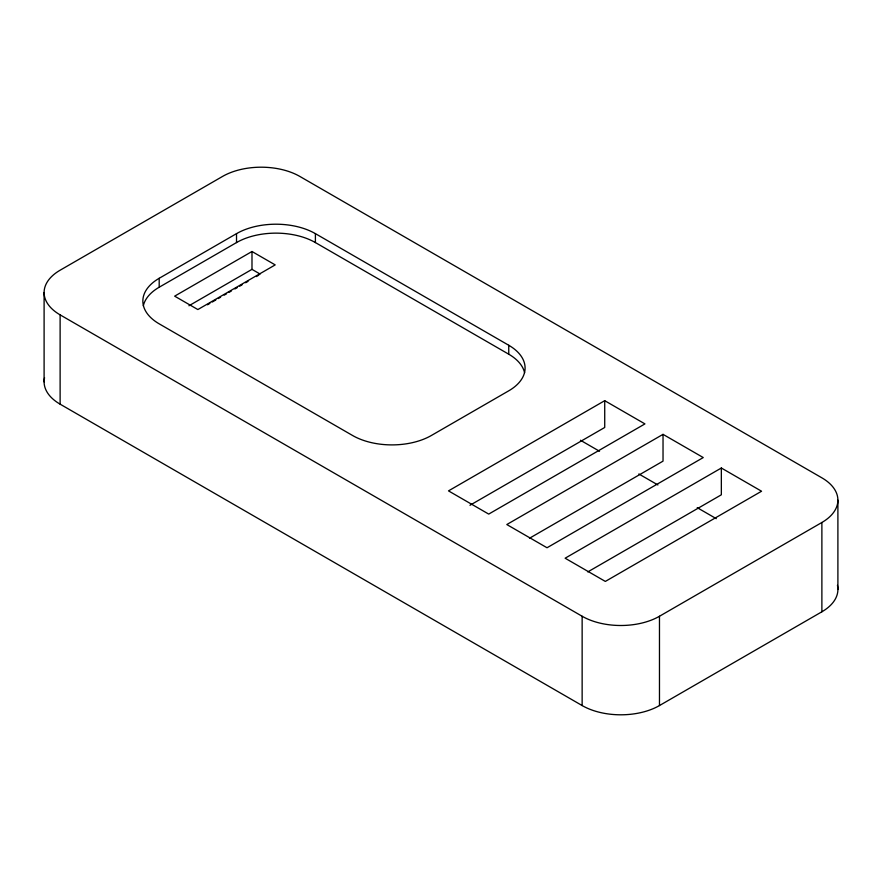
<?xml version="1.0" encoding="UTF-8"?>
<svg xmlns="http://www.w3.org/2000/svg" width="882" height="882" viewBox="0 0 882 882"><rect width="100%" height="100%" fill="white"/><g stroke="black" fill="none" stroke-linecap="round" stroke-linejoin="round"><path stroke-width="1.32" d="M159.19 278.293L236.519 233.642A55.775 32.204 0 0 1 315.403 233.642L508.749 345.27A55.775 32.204 0 0 1 508.749 390.814L431.408 435.465A55.775 32.204 0 0 1 352.524 435.465L159.19 323.837A55.775 32.204 0 0 1 159.19 278.293L159.19 287.223A55.775 32.204 0 0 0 143.325 305.789M159.19 287.223L236.519 242.572A55.775 32.204 0 0 1 315.403 242.572L508.749 354.2A55.775 32.204 0 0 1 524.603 372.766M251.987 251.502L174.658 296.154L197.855 309.549L275.195 264.898L251.987 251.502L251.987 269.363L188.935 305.767M207.49 304.786L209.883 303.408M212.264 302.03L215.836 299.968M218.229 298.59L220.61 297.212M224.193 295.15L226.575 293.772M228.956 292.394L231.349 291.016M234.921 288.954L237.302 287.576M239.695 286.198L242.076 284.82M245.659 282.758L248.04 281.38M256.386 276.562L258.768 275.184M604.721 400.682L448.497 490.877L488.716 514.096L644.94 423.9L604.721 400.682L604.721 427.472L469.963 505.276M663.032 434.352L506.808 524.536L547.027 547.755L703.252 457.56L663.032 434.352L663.032 461.132L529.476 538.252M721.344 468.011L565.13 558.207L605.339 581.425L761.563 491.23L721.344 468.011L721.344 494.802L587.787 571.911M60.119 314.863L582.142 616.253A54.684 31.576 0 0 0 659.471 616.253L821.881 522.486A54.684 31.576 0 0 0 821.881 477.835L299.858 176.444A54.684 31.576 0 0 0 222.529 176.444L60.119 270.212A54.684 31.576 0 0 0 60.119 314.863L60.119 404.165L582.142 705.556A54.684 31.576 0 0 0 659.471 705.556L821.881 611.788A54.684 31.576 0 0 0 837.437 585.339M580.466 440.261L599.528 451.264M638.844 473.965L657.906 484.968M697.221 507.668L716.283 518.671M251.987 269.363L260.113 274.048M837.9 500.16L837.9 589.463M821.881 522.486L821.881 611.788M659.471 616.253L659.471 705.556M582.142 616.253L582.142 705.556M508.749 345.27L508.749 354.2M315.403 233.642L315.403 242.572M236.519 233.642L236.519 242.572M44.1 292.537L44.1 381.84M60.119 404.165A54.684 31.576 0 0 1 44.563 377.717"/></g></svg>
